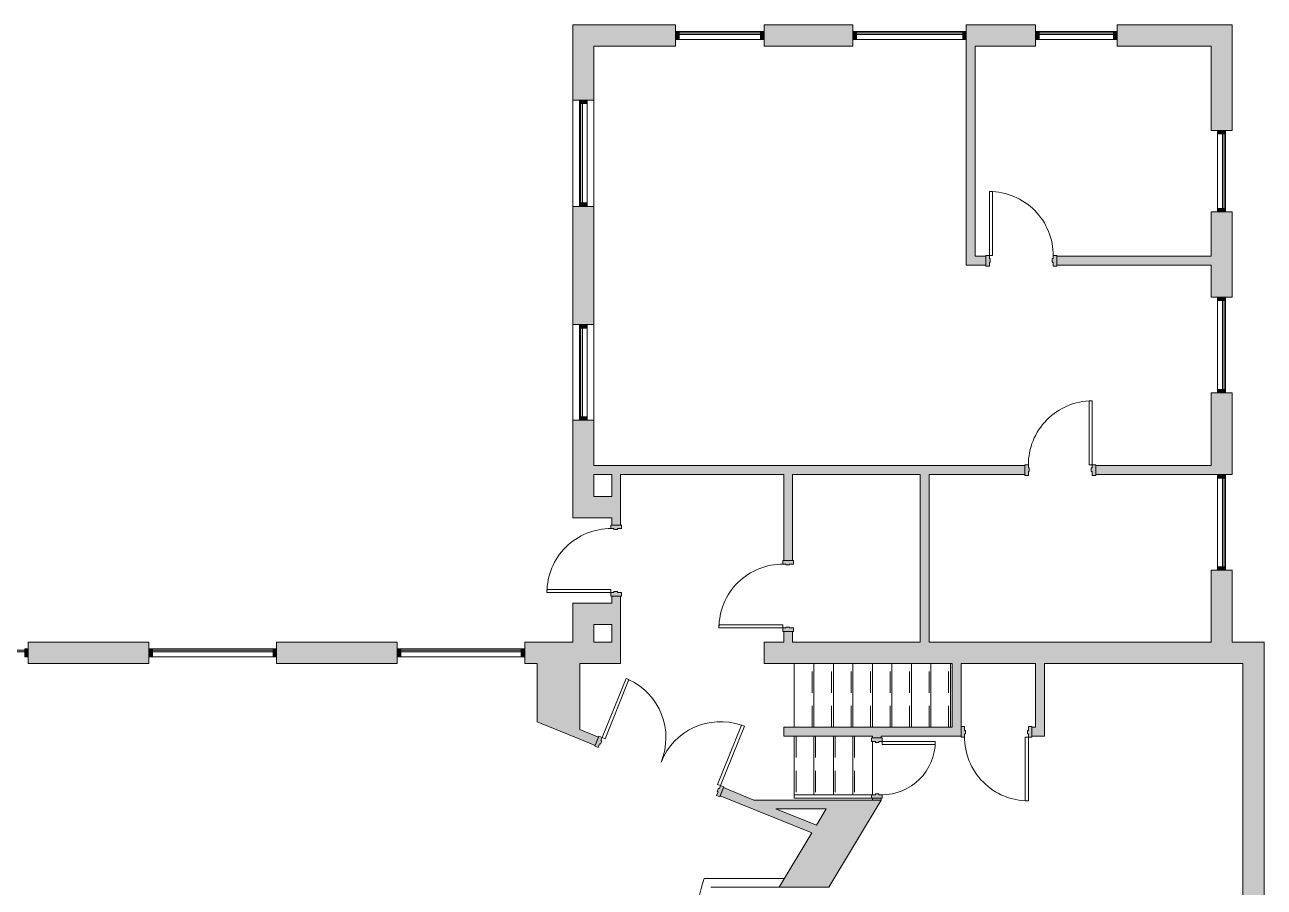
# Model space of a CAD drawing. Header units: inches. Extents: x -332 to 1064, y -1187 to 169.
# Drawn here: x 365 to 1064, y -318 to 169 of the extents above; entities that cross this region are included whole.
import ezdxf

# ---------------------------------------------------------------- set-up
doc = ezdxf.new("R2010")
doc.units = ezdxf.units.IN
doc.header["$MEASUREMENT"] = 0
doc.linetypes.add('Overhead', pattern=[19.5, 12, -7.5])
for name, color, linetype, lineweight in [('A-DOOR', 31, 'Continuous', 9), ('A-DOOR-FRAM', 31, 'Continuous', 9), ('A-GLAZ-CURT', 52, 'Continuous', 9), ('A-GLAZ-CWMG', 51, 'Continuous', 9), ('A-WALL', 113, 'Continuous', 9), ('A-WALL-PATT', 111, 'Continuous', 9), ('I-WALL', 2, 'Continuous', 9), ('S-STRS', 31, 'Continuous', 9)]:
    doc.layers.add(name, color=color, linetype=linetype, lineweight=lineweight)

# ---------------------------------------------------------------- blocks, each defined once
blk = doc.blocks.new('Door-Single_CE_ - HM Door-2_ HM Frame-V1-LEVEL 1')
at = {"layer": 'A-DOOR-FRAM'}
h = blk.add_hatch(color=253, dxfattribs=at)
h.paths.add_polyline_path([(20, 0.75), (20, 3), (18, 3), (18, 0.75), (17.5, 0.75), (17.5, -1.25), (18, -1.25), (18, -3), (20, -3), (20, -1.25)])
h.paths.add_polyline_path([(-17.5, -1.25), (-17.5, 0.75), (-18, 0.75), (-18, 3), (-20, 3), (-20, -3), (-18, -3), (-18, -1.25)])
at = {"layer": 'A-DOOR', "color": 8, "lineweight": 15}
for p, q in [((16.25, -39), (16.25, -3)), ((18, -3), (16.25, -3)), ((18, -3), (18, -39)), ((18, -39), (16.25, -39))]:
    blk.add_line(p, q, dxfattribs=at)
at = {"layer": 'A-DOOR', "color": 253}
blk.add_arc((18, -3), 36, 179.5, 270, dxfattribs=at)
blk.add_arc((18, -3), 36, 179.5, 270, dxfattribs=at)
blk.add_arc((18, -3), 36, 179.5, 270, dxfattribs=at)
blk.add_arc((18, -3), 36, 179.5, 270, dxfattribs=at)
at = {"layer": 'A-DOOR-FRAM', "color": 8, "lineweight": 15}
for p, q in [((-20, 3), (-18, 3)), ((-20, -3), (-20, 3)), ((-18, 3), (-18, 0.75)), ((-18, 0.75), (-17.5, 0.75)), ((-17.5, 0.75), (-17.5, -1.25)), ((17.5, 0.75), (18, 0.75)), ((17.5, -1.25), (17.5, 0.75)), ((18, 3), (20, 3)), ((18, 0.75), (18, 3)), ((20, 3), (20, -3)), ((-18, -3), (-20, -3)), ((-18, -1.25), (-18, -3)), ((-17.5, -1.25), (-18, -1.25)), ((18, -1.25), (17.5, -1.25)), ((18, -3), (18, -1.25)), ((20, -3), (18, -3))]:
    blk.add_line(p, q, dxfattribs=at)
blk = doc.blocks.new('Door-Single_CE_ - HM Door-2_ HM Frame-V2-LEVEL 1')
at = {"layer": 'A-DOOR-FRAM'}
h = blk.add_hatch(color=253, dxfattribs=at)
h.paths.add_polyline_path([(20, -3), (20, 3), (18, 3), (18, 1.25), (17.5, 1.25), (17.5, -0.75), (18, -0.75), (18, -3)])
h.paths.add_polyline_path([(-18, -3), (-18, -0.75), (-17.5, -0.75), (-17.5, 1.25), (-18, 1.25), (-18, 3), (-20, 3), (-20, -3)])
at = {"layer": 'A-DOOR', "color": 8, "lineweight": 15}
for p, q in [((18, 39), (16.25, 39)), ((16.25, 39), (16.25, 3)), ((18, 3), (18, 39)), ((18, 3), (16.25, 3))]:
    blk.add_line(p, q, dxfattribs=at)
at = {"layer": 'A-DOOR', "color": 253}
blk.add_arc((18, 3), 36, 90, 180.5, dxfattribs=at)
blk.add_arc((18, 3), 36, 90, 180.5, dxfattribs=at)
blk.add_arc((18, 3), 36, 90, 180.5, dxfattribs=at)
blk.add_arc((18, 3), 36, 90, 180.5, dxfattribs=at)
at = {"layer": 'A-DOOR-FRAM', "color": 8, "lineweight": 15}
for p, q in [((-18, 3), (-20, 3)), ((-20, 3), (-20, -3)), ((-18, 1.25), (-18, 3)), ((-17.5, 1.25), (-18, 1.25)), ((-17.5, -0.75), (-17.5, 1.25)), ((18, 1.25), (17.5, 1.25)), ((17.5, 1.25), (17.5, -0.75)), ((20, 3), (18, 3)), ((18, 3), (18, 1.25)), ((20, -3), (20, 3)), ((-20, -3), (-18, -3)), ((-18, -3), (-18, -0.75)), ((-18, -0.75), (-17.5, -0.75)), ((17.5, -0.75), (18, -0.75)), ((18, -0.75), (18, -3)), ((18, -3), (20, -3))]:
    blk.add_line(p, q, dxfattribs=at)
blk = doc.blocks.new('Door-Single_CE_ - HM Door-2_ HM Frame-V3-LEVEL 1')
at = {"layer": 'A-DOOR-FRAM'}
h = blk.add_hatch(color=253, dxfattribs=at)
h.paths.add_polyline_path([(-20, 3), (-20, -3), (-18, -3), (-18, -1.25), (-17.5, -1.25), (-17.5, 0.75), (-18, 0.75), (-18, 3)])
h.paths.add_polyline_path([(18, 3), (18, 0.75), (17.5, 0.75), (17.5, -1.25), (18, -1.25), (18, -3), (20, -3), (20, 3)])
at = {"layer": 'A-DOOR', "color": 8, "lineweight": 15}
for p, q in [((16.25, -39), (16.25, -3)), ((18, -3), (16.25, -3)), ((18, -3), (18, -39)), ((18, -39), (16.25, -39))]:
    blk.add_line(p, q, dxfattribs=at)
at = {"layer": 'A-DOOR', "color": 253}
blk.add_arc((18, -3), 36, 179.5, 270, dxfattribs=at)
blk.add_arc((18, -3), 36, 179.5, 270, dxfattribs=at)
blk.add_arc((18, -3), 36, 179.5, 270, dxfattribs=at)
blk.add_arc((18, -3), 36, 179.5, 270, dxfattribs=at)
at = {"layer": 'A-DOOR-FRAM', "color": 8, "lineweight": 15}
for p, q in [((-20, 3), (-18, 3)), ((-20, -3), (-20, 3)), ((-18, 3), (-18, 0.75)), ((-18, 0.75), (-17.5, 0.75)), ((-17.5, 0.75), (-17.5, -1.25)), ((17.5, 0.75), (18, 0.75)), ((17.5, -1.25), (17.5, 0.75)), ((18, 3), (20, 3)), ((18, 0.75), (18, 3)), ((20, 3), (20, -3)), ((-18, -3), (-20, -3)), ((-18, -1.25), (-18, -3)), ((-17.5, -1.25), (-18, -1.25)), ((18, -1.25), (17.5, -1.25)), ((18, -3), (18, -1.25)), ((20, -3), (18, -3))]:
    blk.add_line(p, q, dxfattribs=at)
blk = doc.blocks.new('Door-Double_CE_ - HM Door-2_ HM Frame-5157588-LEVEL 1')
at = {"layer": 'A-DOOR-FRAM'}
h = blk.add_hatch(color=253, dxfattribs=at)
h.paths.add_polyline_path([(-38, 3), (-38, -3), (-36, -3), (-36, -1.25), (-35.5, -1.25), (-35.5, 0.75), (-36, 0.75), (-36, 3), (-37.22, 3)])
h.paths.add_polyline_path([(36, 3), (36, 0.75), (35.5, 0.75), (35.5, -1.25), (36, -1.25), (36, -3), (38, -3), (38, 3)])
at = {"layer": 'A-DOOR', "color": 253}
for p, q in [((-36, -3), (-34.25, -3)), ((-36, -39), (-36, -3)), ((-34.25, -3), (-34.25, -39)), ((34.25, -3), (36, -3)), ((34.25, -39), (34.25, -3)), ((36, -3), (36, -39)), ((-34.25, -39), (-36, -39)), ((36, -39), (34.25, -39))]:
    blk.add_line(p, q, dxfattribs=at)
for centre, start, end in [((-36, -3), 272.80339, 0.5), ((36, -3), 179.5, 267.19661)]:
    blk.add_arc(centre, 36, start, end, dxfattribs=at)
at = {"layer": 'A-DOOR-FRAM', "color": 8, "lineweight": 15}
for p, q in [((-38, 3), (-36, 3)), ((-38, -3), (-38, 3)), ((-36, 3), (-36, 0.75)), ((-36, 0.75), (-35.5, 0.75)), ((-35.5, 0.75), (-35.5, -1.25)), ((35.5, 0.75), (36, 0.75)), ((35.5, -1.25), (35.5, 0.75)), ((36, 3), (38, 3)), ((36, 0.75), (36, 3)), ((38, 3), (38, -3)), ((-36, -3), (-38, -3)), ((-36, -1.25), (-36, -3)), ((-35.5, -1.25), (-36, -1.25)), ((36, -1.25), (35.5, -1.25)), ((36, -3), (36, -1.25)), ((38, -3), (36, -3))]:
    blk.add_line(p, q, dxfattribs=at)
blk = doc.blocks.new('Door-Single_CE_ - HM Door-2_ HM Frame-5174768-LEVEL 1')
at = {"layer": 'A-DOOR-FRAM'}
h = blk.add_hatch(color=253, dxfattribs=at)
h.paths.add_polyline_path([(-17, -0.44), (-17, -3), (-15, -3), (-15, -1.25), (-14.5, -1.25), (-14.5, 0.75), (-15, 0.75), (-15, 3), (-17, 3), (-17, 0.75)])
h.paths.add_polyline_path([(14.5, 0.75), (14.5, -1.25), (15, -1.25), (15, -3), (17, -3), (17, 3), (15, 3), (15, 0.75)])
at = {"layer": 'A-DOOR', "color": 8, "lineweight": 15}
for p, q in [((13.25, -33), (13.25, -3)), ((15, -3), (13.25, -3)), ((15, -3), (15, -33)), ((15, -33), (13.25, -33))]:
    blk.add_line(p, q, dxfattribs=at)
at = {"layer": 'A-DOOR', "color": 253}
for start in [179.45228, 179.45228, 179.5, 179.5]:
    blk.add_arc((15, -3), 30, start, 270, dxfattribs=at)
at = {"layer": 'A-DOOR-FRAM', "color": 8, "lineweight": 15}
for p, q in [((-17, 3), (-15, 3)), ((-17, -3), (-17, 3)), ((-15, 3), (-15, 0.75)), ((-15, 0.75), (-14.5, 0.75)), ((-14.5, 0.75), (-14.5, -1.25)), ((14.5, 0.75), (15, 0.75)), ((14.5, -1.25), (14.5, 0.75)), ((15, 3), (17, 3)), ((15, 0.75), (15, 3)), ((17, 3), (17, -3)), ((-15, -3), (-17, -3)), ((-15, -1.25), (-15, -3)), ((-14.5, -1.25), (-15, -1.25)), ((15, -1.25), (14.5, -1.25)), ((15, -3), (15, -1.25)), ((17, -3), (15, -3))]:
    blk.add_line(p, q, dxfattribs=at)
blk = doc.blocks.new('System Panel - zGlazed-5176684-LEVEL 1')
at = {"layer": 'A-GLAZ-CURT'}
blk.add_hatch(color=253, dxfattribs=at).paths.add_polyline_path([(34, -1.5), (34, -0.5), (-34, -0.5), (-34, -1.5)])
at = {"layer": 'A-GLAZ-CURT', "color": 8, "lineweight": 15}
for p, q in [((34, -0.5), (-34, -0.5)), ((-34, -0.5), (-34, -1.5)), ((-34, -1.5), (34, -1.5)), ((34, -1.5), (34, -0.5))]:
    blk.add_line(p, q, dxfattribs=at)
blk = doc.blocks.new('Rectangular Mullion - 4 1_2_ x 2_ Rectangular_CE_-5176953-LEVEL 1')
at = {"layer": 'A-GLAZ-CWMG', "color": 253}
for p, q in [((577.42, -183.23), (645.42, -183.23)), ((577.42, -187.73), (645.42, -187.73))]:
    blk.add_line(p, q, dxfattribs=at)
blk = doc.blocks.new('Rectangular Mullion - 4 1_2_ x 2_ Rectangular_CE_-5176954-LEVEL 1')
at = {"layer": 'A-GLAZ-CWMG'}
blk.add_hatch(color=253, dxfattribs=at).paths.add_polyline_path([(-2, -2.25), (-2, 2.25), (0, 2.25), (0, -2.25)])
at = {"layer": 'A-GLAZ-CWMG', "color": 8, "lineweight": 15}
for p, q in [((-2, 2.25), (0, 2.25)), ((-2, -2.25), (-2, 2.25)), ((0, 2.25), (0, -2.25)), ((0, -2.25), (-2, -2.25))]:
    blk.add_line(p, q, dxfattribs=at)
blk = doc.blocks.new('Rectangular Mullion - 4 1_2_ x 2_ Rectangular_CE_-5176955-LEVEL 1')
at = {"layer": 'A-GLAZ-CWMG'}
blk.add_hatch(color=253, dxfattribs=at).paths.add_polyline_path([(0, -2.25), (0, 2.25), (-2, 2.25), (-2, -2.25)])
at = {"layer": 'A-GLAZ-CWMG', "color": 8, "lineweight": 15}
for p, q in [((0, 2.25), (-2, 2.25)), ((-2, 2.25), (-2, -2.25)), ((0, -2.25), (0, 2.25)), ((-2, -2.25), (0, -2.25))]:
    blk.add_line(p, q, dxfattribs=at)
blk = doc.blocks.new('System Panel - zGlazed-5176584-LEVEL 1')
at = {"layer": 'A-GLAZ-CURT'}
blk.add_hatch(color=253, dxfattribs=at).paths.add_polyline_path([(-34, 1.5), (-34, 0.5), (34, 0.5), (34, 1.5)])
at = {"layer": 'A-GLAZ-CURT', "color": 8, "lineweight": 15}
for p, q in [((34, 1.5), (-34, 1.5)), ((-34, 1.5), (-34, 0.5)), ((-34, 0.5), (34, 0.5)), ((34, 0.5), (34, 1.5))]:
    blk.add_line(p, q, dxfattribs=at)
blk = doc.blocks.new('Rectangular Mullion - 4 1_2_ x 2_ Rectangular_CE_-5176972-LEVEL 1')
at = {"layer": 'A-GLAZ-CWMG', "color": 253}
for p, q in [((505.42, -183.23), (437.42, -183.23)), ((505.42, -187.73), (437.42, -187.73))]:
    blk.add_line(p, q, dxfattribs=at)
blk = doc.blocks.new('Rectangular Mullion - 4 1_2_ x 2_ Rectangular_CE_-5176973-LEVEL 1')
at = {"layer": 'A-GLAZ-CWMG'}
blk.add_hatch(color=253, dxfattribs=at).paths.add_polyline_path([(0, 2.25), (0, -2.25), (-2, -2.25), (-2, 2.25)])
at = {"layer": 'A-GLAZ-CWMG', "color": 8, "lineweight": 15}
for p, q in [((-2, 2.25), (0, 2.25)), ((-2, -2.25), (-2, 2.25)), ((0, 2.25), (0, -2.25)), ((0, -2.25), (-2, -2.25))]:
    blk.add_line(p, q, dxfattribs=at)
blk = doc.blocks.new('Rectangular Mullion - 4 1_2_ x 2_ Rectangular_CE_-5176974-LEVEL 1')
at = {"layer": 'A-GLAZ-CWMG'}
blk.add_hatch(color=253, dxfattribs=at).paths.add_polyline_path([(-2, 2.25), (-2, -2.25), (0, -2.25), (0, 2.25)])
at = {"layer": 'A-GLAZ-CWMG', "color": 8, "lineweight": 15}
for p, q in [((0, 2.25), (-2, 2.25)), ((-2, 2.25), (-2, -2.25)), ((0, -2.25), (0, 2.25)), ((-2, -2.25), (0, -2.25))]:
    blk.add_line(p, q, dxfattribs=at)
blk = doc.blocks.new('System Panel - zGlazed-5162313-LEVEL 1')
at = {"layer": 'A-GLAZ-CURT'}
blk.add_hatch(color=253, dxfattribs=at).paths.add_polyline_path([(-25, 0.5), (25, 0.5), (25, 1.5), (-25, 1.5)])
at = {"layer": 'A-GLAZ-CURT', "color": 8, "lineweight": 15}
for p, q in [((25, 1.5), (-25, 1.5)), ((-25, 1.5), (-25, 0.5)), ((-25, 0.5), (25, 0.5)), ((25, 0.5), (25, 1.5))]:
    blk.add_line(p, q, dxfattribs=at)
blk = doc.blocks.new('Rectangular Mullion - 4 1_2_ x 2_ Rectangular_CE_-5162133-LEVEL 1')
at = {"layer": 'A-GLAZ-CWMG', "color": 253}
for p, q in [((678.17, -1093.48), (678.17, -1143.48)), ((682.67, -1093.48), (682.67, -1143.48))]:
    blk.add_line(p, q, dxfattribs=at)
blk = doc.blocks.new('Rectangular Mullion - 4 1_2_ x 2_ Rectangular_CE_-5162314-LEVEL 1')
at = {"layer": 'A-GLAZ-CWMG'}
blk.add_hatch(color=253, dxfattribs=at).paths.add_polyline_path([(-2, 2.25), (0, 2.25), (0, -2.25), (-2, -2.25)])
at = {"layer": 'A-GLAZ-CWMG', "color": 8, "lineweight": 15}
for p, q in [((-2, 2.25), (0, 2.25)), ((-2, -2.25), (-2, 2.25)), ((0, 2.25), (0, -2.25)), ((0, -2.25), (-2, -2.25))]:
    blk.add_line(p, q, dxfattribs=at)
blk = doc.blocks.new('Rectangular Mullion - 4 1_2_ x 2_ Rectangular_CE_-5162315-LEVEL 1')
at = {"layer": 'A-GLAZ-CWMG'}
blk.add_hatch(color=253, dxfattribs=at).paths.add_polyline_path([(0, 2.25), (-2, 2.25), (-2, -2.25), (0, -2.25)])
at = {"layer": 'A-GLAZ-CWMG', "color": 8, "lineweight": 15}
for p, q in [((0, 2.25), (-2, 2.25)), ((-2, 2.25), (-2, -2.25)), ((0, -2.25), (0, 2.25)), ((-2, -2.25), (0, -2.25))]:
    blk.add_line(p, q, dxfattribs=at)
blk = doc.blocks.new('System Panel - zGlazed-5162316-LEVEL 1')
at = {"layer": 'A-GLAZ-CURT'}
blk.add_hatch(color=253, dxfattribs=at).paths.add_polyline_path([(-28, 0.5), (28, 0.5), (28, 1.5), (-28, 1.5)])
at = {"layer": 'A-GLAZ-CURT', "color": 8, "lineweight": 15}
for p, q in [((28, 1.5), (-28, 1.5)), ((-28, 1.5), (-28, 0.5)), ((-28, 0.5), (28, 0.5)), ((28, 0.5), (28, 1.5))]:
    blk.add_line(p, q, dxfattribs=at)
blk = doc.blocks.new('Rectangular Mullion - 4 1_2_ x 2_ Rectangular_CE_-5162222-LEVEL 1')
at = {"layer": 'A-GLAZ-CWMG', "color": 253}
for p, q in [((678.17, -966.98), (678.17, -1022.98)), ((682.67, -966.98), (682.67, -1022.98))]:
    blk.add_line(p, q, dxfattribs=at)
blk = doc.blocks.new('System Panel - zGlazed-5177407-LEVEL 1')
at = {"layer": 'A-GLAZ-CURT'}
blk.add_hatch(color=253, dxfattribs=at).paths.add_polyline_path([(-25, -1.5), (25, -1.5), (25, -0.5), (-25, -0.5)])
at = {"layer": 'A-GLAZ-CURT', "color": 8, "lineweight": 15}
for p, q in [((25, -0.5), (-25, -0.5)), ((-25, -0.5), (-25, -1.5)), ((-25, -1.5), (25, -1.5)), ((25, -1.5), (25, -0.5))]:
    blk.add_line(p, q, dxfattribs=at)
blk = doc.blocks.new('Rectangular Mullion - 4 1_2_ x 2_ Rectangular_CE_-5177406-LEVEL 1')
at = {"layer": 'A-GLAZ-CWMG', "color": 253}
for p, q in [((1038.17, -1082.48), (1038.17, -1132.48)), ((1042.67, -1082.48), (1042.67, -1132.48))]:
    blk.add_line(p, q, dxfattribs=at)
blk = doc.blocks.new('System Panel - zGlazed-5177508-LEVEL 1')
at = {"layer": 'A-GLAZ-CURT'}
blk.add_hatch(color=253, dxfattribs=at).paths.add_polyline_path([(21, 1.5), (-21, 1.5), (-21, 0.5), (21, 0.5)])
at = {"layer": 'A-GLAZ-CURT', "color": 8, "lineweight": 15}
for p, q in [((21, 1.5), (-21, 1.5)), ((-21, 1.5), (-21, 0.5)), ((-21, 0.5), (21, 0.5)), ((21, 0.5), (21, 1.5))]:
    blk.add_line(p, q, dxfattribs=at)
blk = doc.blocks.new('Rectangular Mullion - 4 1_2_ x 2_ Rectangular_CE_-5177507-LEVEL 1')
at = {"layer": 'A-GLAZ-CWMG', "color": 253}
for p, q in [((1038.17, -937.98), (1038.17, -895.98)), ((1042.67, -937.98), (1042.67, -895.98))]:
    blk.add_line(p, q, dxfattribs=at)
blk = doc.blocks.new('Rectangular Mullion - 4 1_2_ x 2_ Rectangular_CE_-5176225-LEVEL 1')
at = {"layer": 'A-GLAZ-CWMG'}
blk.add_hatch(color=253, dxfattribs=at).paths.add_polyline_path([(-2, -2.25), (-2, 2.25), (0, 2.25), (0, -2.25)])
at = {"layer": 'A-GLAZ-CWMG', "color": 8, "lineweight": 15}
for p, q in [((-2, 2.25), (0, 2.25)), ((-2, -2.25), (-2, 2.25)), ((0, 2.25), (0, -2.25)), ((0, -2.25), (-2, -2.25))]:
    blk.add_line(p, q, dxfattribs=at)
blk = doc.blocks.new('Rectangular Mullion - 4 1_2_ x 2_ Rectangular_CE_-5176226-LEVEL 1')
at = {"layer": 'A-GLAZ-CWMG'}
blk.add_hatch(color=253, dxfattribs=at).paths.add_polyline_path([(0, -2.25), (0, 2.25), (-2, 2.25), (-2, -2.25)])
at = {"layer": 'A-GLAZ-CWMG', "color": 8, "lineweight": 15}
for p, q in [((0, 2.25), (-2, 2.25)), ((-2, 2.25), (-2, -2.25)), ((0, -2.25), (0, 2.25)), ((-2, -2.25), (0, -2.25))]:
    blk.add_line(p, q, dxfattribs=at)
blk = doc.blocks.new('System Panel - zGlazed-5177568-LEVEL 1')
at = {"layer": 'A-GLAZ-CURT'}
blk.add_hatch(color=253, dxfattribs=at).paths.add_polyline_path([(25, 1.5), (-25, 1.5), (-25, 0.5), (25, 0.5)])
at = {"layer": 'A-GLAZ-CURT', "color": 8, "lineweight": 15}
for p, q in [((25, 1.5), (-25, 1.5)), ((-25, 1.5), (-25, 0.5)), ((-25, 0.5), (25, 0.5)), ((25, 0.5), (25, 1.5))]:
    blk.add_line(p, q, dxfattribs=at)
blk = doc.blocks.new('System Panel - zGlazed-5178532-LEVEL 1')
at = {"layer": 'A-GLAZ-CURT'}
blk.add_hatch(color=253, dxfattribs=at).paths.add_polyline_path([(-21, -0.5), (-21, -1.5), (21, -1.5), (21, -0.5), (16.07, -0.5)])
at = {"layer": 'A-GLAZ-CURT', "color": 8, "lineweight": 15}
for p, q in [((21, -0.5), (-21, -0.5)), ((-21, -0.5), (-21, -1.5)), ((-21, -1.5), (21, -1.5)), ((21, -1.5), (21, -0.5))]:
    blk.add_line(p, q, dxfattribs=at)
blk = doc.blocks.new('Rectangular Mullion - 4 1_2_ x 2_ Rectangular_CE_-5178531-LEVEL 1')
at = {"layer": 'A-GLAZ-CWMG', "color": 253}
for p, q in [((937.42, 164.77), (979.42, 164.77)), ((937.42, 160.27), (979.42, 160.27))]:
    blk.add_line(p, q, dxfattribs=at)
blk = doc.blocks.new('System Panel - zGlazed-5178550-LEVEL 1')
at = {"layer": 'A-GLAZ-CURT'}
blk.add_hatch(color=253, dxfattribs=at).paths.add_polyline_path([(-30, -0.5), (-30, -1.5), (30, -1.5), (30, -0.5)])
at = {"layer": 'A-GLAZ-CURT', "color": 8, "lineweight": 15}
for p, q in [((30, -0.5), (-30, -0.5)), ((-30, -0.5), (-30, -1.5)), ((-30, -1.5), (30, -1.5)), ((30, -1.5), (30, -0.5))]:
    blk.add_line(p, q, dxfattribs=at)
blk = doc.blocks.new('Rectangular Mullion - 4 1_2_ x 2_ Rectangular_CE_-5178549-LEVEL 1')
at = {"layer": 'A-GLAZ-CWMG', "color": 253}
for p, q in [((834.42, 164.77), (894.42, 164.77)), ((834.42, 160.27), (894.42, 160.27))]:
    blk.add_line(p, q, dxfattribs=at)
blk = doc.blocks.new('System Panel - zGlazed-5178568-LEVEL 1')
at = {"layer": 'A-GLAZ-CURT'}
blk.add_hatch(color=253, dxfattribs=at).paths.add_polyline_path([(-23, -0.5), (-23, -1.5), (23, -1.5), (23, -0.5), (7.05, -0.5)])
at = {"layer": 'A-GLAZ-CURT', "color": 8, "lineweight": 15}
for p, q in [((23, -0.5), (-23, -0.5)), ((-23, -0.5), (-23, -1.5)), ((-23, -1.5), (23, -1.5)), ((23, -1.5), (23, -0.5))]:
    blk.add_line(p, q, dxfattribs=at)
blk = doc.blocks.new('Rectangular Mullion - 4 1_2_ x 2_ Rectangular_CE_-5178567-LEVEL 1')
at = {"layer": 'A-GLAZ-CWMG', "color": 253}
for p, q in [((734.42, 164.77), (780.42, 164.77)), ((734.42, 160.27), (780.42, 160.27))]:
    blk.add_line(p, q, dxfattribs=at)

msp = doc.modelspace()

# ---------------------------------------------------------------- hatches: boundary and pattern name
at = {"layer": 'A-WALL-PATT'}
h = msp.add_hatch(color=253, dxfattribs=at)
h.paths.add_polyline_path([(686.42, -97.48), (686.42, -54.4), (674.42, -54.4), (674.42, -97.48)])
h.paths.add_polyline_path([(686.42, -0.4), (686.42, 66.1), (674.42, 66.1), (674.42, -0.4)])
h.paths.add_polyline_path([(686.42, 126.1), (686.42, 168.52), (674.42, 168.52), (674.42, 126.1)])
h = msp.add_hatch(color=253, dxfattribs=at)
h.paths.add_polyline_path([(1046.42, 156.52), (1046.42, 168.52), (981.42, 168.52), (981.42, 156.52), (1034.42, 156.52)])
h.paths.add_polyline_path([(935.42, 156.52), (935.42, 168.52), (896.42, 168.52), (896.42, 156.52), (901.42, 156.52)])
h.paths.add_polyline_path([(832.42, 156.52), (832.42, 168.52), (782.42, 168.52), (782.42, 156.52)])
h.paths.add_polyline_path([(732.42, 156.52), (732.42, 168.52), (686.42, 168.52), (686.42, 156.52)])
for points in [[(901.42, 38.02), (901.42, 156.52), (896.42, 156.52), (896.42, 38.02)], [(875.42, -179.48), (875.42, -84.98), (870.42, -84.98), (870.42, -179.48)], [(696.42, -109.48), (696.42, -97.48), (674.42, -97.48), (674.42, -109.48), (686.42, -109.48)], [(686.42, -179.48), (686.42, -157.48), (674.42, -157.48), (674.42, -179.48)], [(696.42, -169.48), (696.42, -157.48), (686.42, -157.48), (686.42, -169.48)], [(1064.42, -191.48), (1064.42, -179.48), (782.42, -179.48), (782.42, -191.48), (1052.42, -191.48)], [(678.42, -234.17), (678.42, -191.48), (654.42, -191.48), (654.42, -224.48), (665.07, -228.78)], [(893.42, -227.48), (893.42, -191.48), (888.42, -191.48), (888.42, -227.48)], [(940.42, -232.48), (940.42, -191.48), (935.42, -191.48), (935.42, -232.48)], [(1064.42, -831.48), (1064.42, -191.48), (1052.42, -191.48), (1052.42, -831.48)], [(817.45, -273.48), (820.46, -268.48), (776.67, -268.48), (789.05, -273.48)], [(818.92, -317.64), (848.46, -268.48), (820.46, -268.48), (790.92, -317.64), (811.9, -317.64)]]:
    msp.add_hatch(color=253, dxfattribs=at).paths.add_polyline_path(points)
h = msp.add_hatch(color=253, dxfattribs=at)
h.paths.add_polyline_path([(1046.42, -179.48), (1046.42, -138.98), (1034.42, -138.98), (1034.42, -179.48)])
h.paths.add_polyline_path([(1046.42, -84.98), (1046.42, -38.98), (1034.42, -38.98), (1034.42, -84.98)])
h.paths.add_polyline_path([(1046.42, 15.02), (1046.42, 63.02), (1034.42, 63.02), (1034.42, 15.02)])
h.paths.add_polyline_path([(1046.42, 109.02), (1046.42, 156.52), (1034.42, 156.52), (1034.42, 109.02)])
h = msp.add_hatch(color=253, dxfattribs=at)
h.paths.add_polyline_path([(1034.42, 33.02), (1034.42, 38.02), (947.42, 38.02), (947.42, 33.02)])
h.paths.add_polyline_path([(907.42, 33.02), (907.42, 38.02), (896.42, 38.02), (896.42, 33.02), (901.42, 33.02)])
h = msp.add_hatch(color=253, dxfattribs=at)
h.paths.add_polyline_path([(1034.42, -84.98), (1034.42, -79.98), (969.42, -79.98), (969.42, -84.98)])
h.paths.add_polyline_path([(929.42, -84.98), (929.42, -79.98), (686.42, -79.98), (686.42, -84.98), (875.42, -84.98)])
h = msp.add_hatch(color=253, dxfattribs=at)
h.paths.add_polyline_path([(701.42, -179.48), (701.42, -153.48), (696.42, -153.48), (696.42, -179.48)])
h.paths.add_polyline_path([(696.42, -113.48), (701.42, -113.48), (701.42, -84.98), (696.42, -84.98), (696.42, -109.48)])
h = msp.add_hatch(color=253, dxfattribs=at)
h.paths.add_polyline_path([(798.42, -179.48), (798.42, -173.48), (793.42, -173.48), (793.42, -179.48)])
h.paths.add_polyline_path([(793.42, -133.48), (798.42, -133.48), (798.42, -84.98), (793.42, -84.98)])
h = msp.add_hatch(color=253, dxfattribs=at)
h.paths.add_polyline_path([(701.42, -191.48), (701.42, -179.48), (647.42, -179.48), (647.42, -191.48), (696.42, -191.48)])
h.paths.add_polyline_path([(575.42, -191.48), (575.42, -179.48), (507.42, -179.48), (507.42, -191.48), (558.4, -191.48)])
h.paths.add_polyline_path([(435.42, -191.48), (435.42, -179.48), (367.42, -179.48), (367.42, -191.48)])
h.paths.add_polyline_path([(295.42, -191.48), (295.42, -179.48), (227.42, -179.48), (227.42, -191.48)])
h.paths.add_polyline_path([(152.84, -191.48), (152.84, -179.48), (-264.58, -179.48), (-264.58, -191.48), (-17.53, -191.48)])
h = msp.add_hatch(color=253, dxfattribs=at)
h.paths.add_polyline_path([(809.3, -287.05), (811.9, -282.71), (759.45, -261.52), (757.57, -266.15), (789.05, -278.87)])
h.paths.add_polyline_path([(687.11, -237.68), (688.98, -233.05), (678.42, -228.78), (678.42, -234.17)])
h = msp.add_hatch(color=253, dxfattribs=at)
h.paths.add_polyline_path([(935.42, -232.48), (935.42, -227.48), (933.42, -227.48), (933.42, -232.48)])
h.paths.add_polyline_path([(888.42, -232.48), (893.42, -232.48), (893.42, -227.48), (793.42, -227.48), (793.42, -232.48), (848.42, -232.48)])
h = msp.add_hatch(color=253, dxfattribs=at)
h.paths.add_polyline_path([(843.42, -268.48), (848.42, -268.48), (848.42, -267.48), (843.42, -267.48)])
h.paths.add_polyline_path([(848.42, -233.48), (848.42, -232.48), (843.42, -232.48), (843.42, -233.48), (846.36, -233.48)])

# ---------------------------------------------------------------- linework, layer by layer
at = {"layer": 'A-WALL', "color": 8, "lineweight": 15}
for p, q in [((674.42, 168.52), (674.42, 126.1)), ((732.42, 168.52), (674.42, 168.52)), ((732.42, 156.52), (732.42, 168.52)), ((832.42, 168.52), (782.42, 168.52)), ((782.42, 168.52), (782.42, 156.52)), ((832.42, 156.52), (832.42, 168.52)), ((935.42, 168.52), (896.42, 168.52)), ((896.42, 168.52), (896.42, 156.52)), ((935.42, 156.52), (935.42, 168.52)), ((1046.42, 168.52), (981.42, 168.52)), ((981.42, 168.52), (981.42, 156.52)), ((1046.42, 109.02), (1046.42, 168.52)), ((686.42, 126.1), (686.42, 156.52)), ((686.42, 156.52), (732.42, 156.52)), ((782.42, 156.52), (832.42, 156.52)), ((901.42, 156.52), (935.42, 156.52)), ((981.42, 156.52), (1034.42, 156.52)), ((1034.42, 156.52), (1034.42, 109.02)), ((674.42, 126.1), (686.42, 126.1)), ((1034.42, 109.02), (1046.42, 109.02)), ((686.42, 66.1), (674.42, 66.1)), ((674.42, 66.1), (674.42, -0.4)), ((686.42, -0.4), (686.42, 66.1)), ((1034.42, 63.02), (1034.42, 38.02)), ((1046.42, 63.02), (1034.42, 63.02)), ((1046.42, 15.02), (1046.42, 63.02)), ((1034.42, 33.02), (1034.42, 15.02)), ((1034.42, 15.02), (1046.42, 15.02)), ((674.42, -0.4), (686.42, -0.4)), ((1034.42, -38.98), (1034.42, -79.98)), ((1046.42, -38.98), (1034.42, -38.98)), ((1046.42, -84.98), (1046.42, -38.98)), ((686.42, -54.4), (674.42, -54.4)), ((674.42, -54.4), (674.42, -109.48)), ((686.42, -79.98), (686.42, -54.4)), ((686.42, -97.48), (686.42, -84.98)), ((1034.42, -84.98), (1046.42, -84.98)), ((696.42, -97.48), (686.42, -97.48)), ((674.42, -109.48), (696.42, -109.48)), ((1034.42, -138.98), (1034.42, -179.48)), ((1046.42, -138.98), (1034.42, -138.98)), ((1046.42, -179.48), (1046.42, -138.98)), ((696.42, -157.48), (674.42, -157.48)), ((674.42, -157.48), (674.42, -179.48)), ((686.42, -179.48), (686.42, -169.48)), ((686.42, -169.48), (696.42, -169.48)), ((435.42, -179.48), (367.42, -179.48)), ((367.42, -179.48), (367.42, -191.48)), ((435.42, -191.48), (435.42, -179.48)), ((575.42, -179.48), (507.42, -179.48)), ((507.42, -179.48), (507.42, -191.48)), ((575.42, -191.48), (575.42, -179.48)), ((674.42, -179.48), (647.42, -179.48)), ((647.42, -179.48), (647.42, -191.48)), ((696.42, -179.48), (686.42, -179.48)), ((701.42, -191.48), (701.42, -179.48)), ((793.42, -179.48), (782.42, -179.48)), ((782.42, -179.48), (782.42, -191.48)), ((870.42, -179.48), (798.42, -179.48)), ((1034.42, -179.48), (875.42, -179.48)), ((1064.42, -179.48), (1046.42, -179.48)), ((1064.42, -843.48), (1064.42, -179.48)), ((367.42, -191.48), (435.42, -191.48)), ((507.42, -191.48), (575.42, -191.48)), ((647.42, -191.48), (654.42, -191.48)), ((654.42, -191.48), (654.42, -224.48)), ((678.42, -191.48), (701.42, -191.48)), ((678.42, -228.78), (678.42, -191.48)), ((782.42, -191.48), (888.42, -191.48)), ((893.42, -191.48), (935.42, -191.48)), ((940.42, -191.48), (1052.42, -191.48)), ((1052.42, -191.48), (1052.42, -831.48)), ((654.42, -224.48), (678.42, -234.17)), ((818.92, -317.64), (848.46, -268.48)), ((848.46, -268.48), (820.46, -268.48)), ((817.45, -273.48), (811.9, -282.71)), ((809.3, -287.05), (790.92, -317.64)), ((790.92, -317.64), (818.92, -317.64))]:
    msp.add_line(p, q, dxfattribs=at)
at = {"layer": 'A-WALL', "color": 253}
for p, q in [((674.42, 66.1), (674.42, 126.1)), ((686.42, 126.1), (686.42, 66.1)), ((674.42, -54.4), (674.42, -0.4)), ((686.42, -0.4), (686.42, -54.4))]:
    msp.add_line(p, q, dxfattribs=at)
at = {"layer": 'I-WALL', "color": 8, "lineweight": 15}
for p, q in [((896.42, 156.52), (896.42, 33.02)), ((901.42, 38.02), (901.42, 156.52)), ((907.42, 38.02), (901.42, 38.02)), ((907.42, 33.02), (907.42, 38.02)), ((1034.42, 38.02), (947.42, 38.02)), ((947.42, 38.02), (947.42, 33.02)), ((896.42, 33.02), (907.42, 33.02)), ((947.42, 33.02), (1034.42, 33.02)), ((929.42, -79.98), (686.42, -79.98)), ((929.42, -84.98), (929.42, -79.98)), ((1034.42, -79.98), (969.42, -79.98)), ((969.42, -79.98), (969.42, -84.98)), ((686.42, -84.98), (696.42, -84.98)), ((696.42, -84.98), (696.42, -97.48)), ((701.42, -113.48), (701.42, -84.98)), ((701.42, -84.98), (793.42, -84.98)), ((793.42, -84.98), (793.42, -133.48)), ((798.42, -84.98), (870.42, -84.98)), ((798.42, -133.48), (798.42, -84.98)), ((870.42, -84.98), (870.42, -179.48)), ((875.42, -84.98), (929.42, -84.98)), ((875.42, -179.48), (875.42, -84.98)), ((969.42, -84.98), (1034.42, -84.98)), ((696.42, -109.48), (696.42, -113.48)), ((696.42, -113.48), (701.42, -113.48)), ((793.42, -133.48), (798.42, -133.48)), ((701.42, -153.48), (696.42, -153.48)), ((696.42, -153.48), (696.42, -157.48)), ((701.42, -179.48), (701.42, -153.48)), ((696.42, -169.48), (696.42, -179.48)), ((798.42, -173.48), (793.42, -173.48)), ((793.42, -173.48), (793.42, -179.48)), ((798.42, -179.48), (798.42, -173.48)), ((888.42, -191.48), (888.42, -227.48)), ((893.42, -232.48), (893.42, -191.48)), ((935.42, -191.48), (935.42, -227.48)), ((940.42, -232.48), (940.42, -191.48)), ((688.98, -233.05), (678.42, -228.78)), ((888.42, -227.48), (793.42, -227.48)), ((793.42, -227.48), (793.42, -232.48)), ((935.42, -227.48), (933.42, -227.48)), ((933.42, -227.48), (933.42, -232.48)), ((678.42, -234.17), (687.11, -237.68)), ((687.11, -237.68), (688.98, -233.05)), ((793.42, -232.48), (843.42, -232.48)), ((843.42, -232.48), (843.42, -233.48)), ((843.42, -233.48), (848.42, -233.48)), ((848.42, -232.48), (893.42, -232.48)), ((848.42, -233.48), (848.42, -232.48)), ((933.42, -232.48), (940.42, -232.48)), ((759.45, -261.52), (757.57, -266.15)), ((776.67, -268.48), (759.45, -261.52)), ((757.57, -266.15), (809.3, -287.05)), ((820.46, -268.48), (776.67, -268.48)), ((843.42, -267.48), (843.42, -268.48)), ((848.42, -267.48), (843.42, -267.48)), ((848.42, -268.48), (848.42, -267.48)), ((811.9, -282.71), (789.05, -273.48)), ((789.05, -273.48), (817.45, -273.48))]:
    msp.add_line(p, q, dxfattribs=at)
at = {"layer": 'I-WALL', "color": 253}
for p, q in [((748.51, -312.64), (793.92, -312.64)), ((790.92, -317.64), (752.34, -317.64))]:
    msp.add_line(p, q, dxfattribs=at)
for start, end in [(164.70623, 165.10009), (165.10009, 194.89991)]:
    msp.add_arc((1475.19, -511.35), 753.36, start, end, dxfattribs=at)
at = {"layer": 'S-STRS', "color": 254}
for p, q in [((799.42, -227.48), (799.42, -191.48)), ((810.42, -227.48), (810.42, -191.48)), ((821.42, -227.48), (821.42, -191.48)), ((832.42, -227.48), (832.42, -191.48)), ((843.42, -227.48), (843.42, -191.48)), ((854.42, -227.48), (854.42, -191.48)), ((865.42, -227.48), (865.42, -191.48)), ((876.42, -227.48), (876.42, -191.48)), ((887.42, -227.48), (887.42, -191.48)), ((799.42, -232.48), (799.42, -265.48)), ((810.42, -232.48), (810.42, -265.48)), ((821.42, -232.48), (821.42, -265.48)), ((832.42, -232.48), (832.42, -265.48)), ((843.42, -235.48), (843.42, -265.48)), ((799.42, -265.48), (799.42, -267.48)), ((799.42, -265.48), (810.42, -265.48)), ((810.42, -265.48), (821.42, -265.48)), ((821.42, -265.48), (832.42, -265.48)), ((832.42, -265.48), (842.92, -265.48)), ((799.42, -267.48), (842.92, -267.48))]:
    msp.add_line(p, q, dxfattribs=at)
at = {"layer": 'S-STRS', "color": 254, "linetype": 'Overhead'}
for p, q in [((809.42, -227.48), (809.42, -191.48)), ((820.42, -227.48), (820.42, -191.48)), ((831.42, -227.48), (831.42, -191.48)), ((842.42, -227.48), (842.42, -191.48)), ((853.42, -227.48), (853.42, -191.48)), ((864.42, -227.48), (864.42, -191.48)), ((875.42, -227.48), (875.42, -191.48)), ((886.42, -227.48), (886.42, -191.48)), ((800.42, -232.48), (800.42, -265.48)), ((811.42, -232.48), (811.42, -265.48)), ((822.42, -232.48), (822.42, -265.48)), ((833.42, -232.48), (833.42, -265.48))]:
    msp.add_line(p, q, dxfattribs=at)

# ---------------------------------------------------------------- block references
at = {"layer": 'A-DOOR', "color": 253}
for name, p, rotation in [('Door-Single_CE_ - HM Door-2_ HM Frame-V3-LEVEL 1', (927.42, 35.52), 180), ('Door-Single_CE_ - HM Door-2_ HM Frame-V1-LEVEL 1', (698.92, -133.48), 269.9999999999998), ('Door-Single_CE_ - HM Door-2_ HM Frame-V1-LEVEL 1', (795.92, -153.48), 269.9999999999997), ('Door-Double_CE_ - HM Door-2_ HM Frame-5157588-LEVEL 1', (723.28, -249.6), 157.9999999999995), ('Door-Single_CE_ - HM Door-2_ HM Frame-5174768-LEVEL 1', (845.92, -250.48), 89.99999999999982)]:
    msp.add_blockref(name, p, dxfattribs=dict(at, rotation=rotation))
for name, p in [('Door-Single_CE_ - HM Door-2_ HM Frame-V2-LEVEL 1', (949.42, -82.48)), ('Door-Single_CE_ - HM Door-2_ HM Frame-V1-LEVEL 1', (913.42, -229.98))]:
    msp.add_blockref(name, p, dxfattribs=at)
at = {"layer": 'A-GLAZ-CURT', "color": 253}
for name, p, rotation in [('System Panel - zGlazed-5178568-LEVEL 1', (757.42, 162.52), 180), ('System Panel - zGlazed-5178550-LEVEL 1', (864.42, 162.52), 180), ('System Panel - zGlazed-5178532-LEVEL 1', (958.42, 162.52), 180), ('System Panel - zGlazed-5162316-LEVEL 1', (680.42, 96.1), 89.99999999999973), ('System Panel - zGlazed-5177508-LEVEL 1', (1040.42, 86.02), 269.9999999999998), ('System Panel - zGlazed-5177568-LEVEL 1', (1040.42, -11.98), 269.9999999999998), ('System Panel - zGlazed-5162313-LEVEL 1', (680.42, -27.4), 89.99999999999973), ('System Panel - zGlazed-5177407-LEVEL 1', (1040.42, -111.98), 89.99999999999964), ('System Panel - zGlazed-5176684-LEVEL 1', (331.42, -185.48), 180), ('System Panel - zGlazed-5176684-LEVEL 1', (611.42, -185.48), 180)]:
    msp.add_blockref(name, p, dxfattribs=dict(at, rotation=rotation))
msp.add_blockref('System Panel - zGlazed-5176584-LEVEL 1', (471.42, -185.48), dxfattribs=at)
at = {"layer": 'A-GLAZ-CWMG', "color": 253, "extrusion": (0, 0, -1)}
for p in [(-732.42, 162.52), (-832.42, 162.52), (-935.42, 162.52), (-575.42, -185.48)]:
    msp.add_blockref('Rectangular Mullion - 4 1_2_ x 2_ Rectangular_CE_-5176954-LEVEL 1', p, dxfattribs=at)
at = {"layer": 'A-GLAZ-CWMG', "color": 253}
for name, p in [('Rectangular Mullion - 4 1_2_ x 2_ Rectangular_CE_-5178567-LEVEL 1', (0, 0)), ('Rectangular Mullion - 4 1_2_ x 2_ Rectangular_CE_-5176955-LEVEL 1', (782.42, 162.52)), ('Rectangular Mullion - 4 1_2_ x 2_ Rectangular_CE_-5178549-LEVEL 1', (0, 0)), ('Rectangular Mullion - 4 1_2_ x 2_ Rectangular_CE_-5176955-LEVEL 1', (896.42, 162.52)), ('Rectangular Mullion - 4 1_2_ x 2_ Rectangular_CE_-5178531-LEVEL 1', (0, 0)), ('Rectangular Mullion - 4 1_2_ x 2_ Rectangular_CE_-5176955-LEVEL 1', (981.42, 162.52)), ('Rectangular Mullion - 4 1_2_ x 2_ Rectangular_CE_-5162222-LEVEL 1', (0, 1091.07)), ('Rectangular Mullion - 4 1_2_ x 2_ Rectangular_CE_-5177507-LEVEL 1', (0, 1003)), ('Rectangular Mullion - 4 1_2_ x 2_ Rectangular_CE_-5162133-LEVEL 1', (0, 1091.07)), ('Rectangular Mullion - 4 1_2_ x 2_ Rectangular_CE_-5177406-LEVEL 1', (0, 995.5)), ('Rectangular Mullion - 4 1_2_ x 2_ Rectangular_CE_-5176955-LEVEL 1', (367.42, -185.48)), ('Rectangular Mullion - 4 1_2_ x 2_ Rectangular_CE_-5176972-LEVEL 1', (0, 0)), ('Rectangular Mullion - 4 1_2_ x 2_ Rectangular_CE_-5176953-LEVEL 1', (0, 0)), ('Rectangular Mullion - 4 1_2_ x 2_ Rectangular_CE_-5176955-LEVEL 1', (647.42, -185.48))]:
    msp.add_blockref(name, p, dxfattribs=at)
at = {"layer": 'A-GLAZ-CWMG', "color": 253, "extrusion": (0, 0, -1)}
for name, p, rotation in [('Rectangular Mullion - 4 1_2_ x 2_ Rectangular_CE_-5162314-LEVEL 1', (-680.42, 126.1), 90.00000000000026), ('Rectangular Mullion - 4 1_2_ x 2_ Rectangular_CE_-5176225-LEVEL 1', (-1040.42, 63.02), 270.0000000000002), ('Rectangular Mullion - 4 1_2_ x 2_ Rectangular_CE_-5162314-LEVEL 1', (-680.42, -0.4), 90.00000000000028), ('Rectangular Mullion - 4 1_2_ x 2_ Rectangular_CE_-5176225-LEVEL 1', (-1040.42, -38.98), 270.0000000000002), ('Rectangular Mullion - 4 1_2_ x 2_ Rectangular_CE_-5176954-LEVEL 1', (-1040.42, -84.98), 90.00000000000036), ('Rectangular Mullion - 4 1_2_ x 2_ Rectangular_CE_-5176973-LEVEL 1', (-507.42, -185.48), 180)]:
    msp.add_blockref(name, p, dxfattribs=dict(at, rotation=rotation))
at = {"layer": 'A-GLAZ-CWMG', "color": 253}
for name, p, rotation in [('Rectangular Mullion - 4 1_2_ x 2_ Rectangular_CE_-5176226-LEVEL 1', (1040.42, 109.02), 89.99999999999982), ('Rectangular Mullion - 4 1_2_ x 2_ Rectangular_CE_-5162315-LEVEL 1', (680.42, 66.1), 269.9999999999998), ('Rectangular Mullion - 4 1_2_ x 2_ Rectangular_CE_-5176226-LEVEL 1', (1040.42, 15.02), 89.99999999999982), ('Rectangular Mullion - 4 1_2_ x 2_ Rectangular_CE_-5162133-LEVEL 1', (1720.84, -1130.45), 180), ('Rectangular Mullion - 4 1_2_ x 2_ Rectangular_CE_-5162315-LEVEL 1', (680.42, -54.4), 269.9999999999997), ('Rectangular Mullion - 4 1_2_ x 2_ Rectangular_CE_-5176955-LEVEL 1', (1040.42, -138.98), 269.9999999999997), ('Rectangular Mullion - 4 1_2_ x 2_ Rectangular_CE_-5176974-LEVEL 1', (435.42, -185.48), 180)]:
    msp.add_blockref(name, p, dxfattribs=dict(at, rotation=rotation))

doc.saveas('drawing.dxf')
